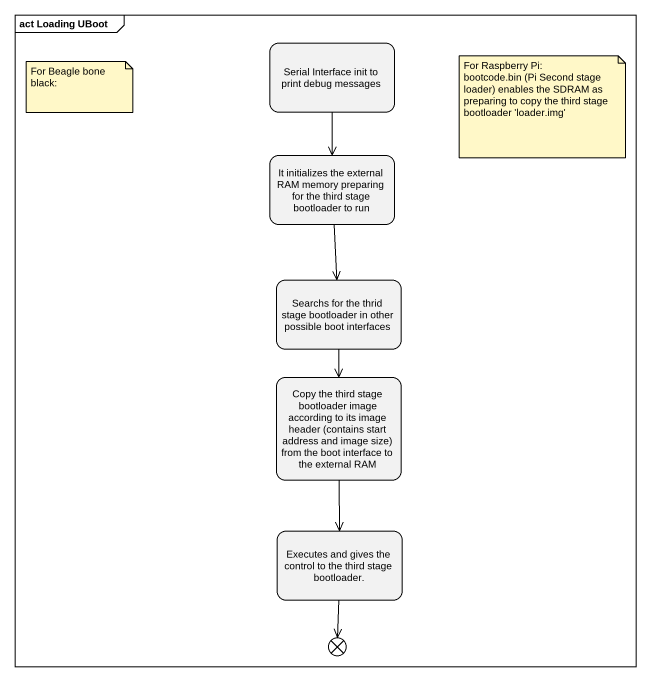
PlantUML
@startuml
mainframe act Loading UBoot
hide empty description
state "Serial Interface init to print debug messages" as Serial_Interface_init_to
state "It initializes the external RAM memory preparing for the third stage bootloader to run" as It_initializes_the_external
state "Searchs for the thrid stage bootloader in other possible boot interfaces" as Searchs_for_the_thrid_stage
state "Copy the third stage bootloader image according to its image header (contains start address and image size) from the boot interface to the external RAM" as Copy_the_third_stage
state "Executes and gives the control to the third stage bootloader." as Executes_and_gives_the
state flowfinal1 <<end>>
Serial_Interface_init_to --> It_initializes_the_external
It_initializes_the_external --> Searchs_for_the_thrid_stage
Searchs_for_the_thrid_stage --> Copy_the_third_stage
Copy_the_third_stage --> Executes_and_gives_the
Executes_and_gives_the --> flowfinal1
note as N1
  For Beagle bone black:
end note
note as N2
  For Raspberry Pi:
  bootcode.bin (Pi Second stage loader) enables the SDRAM as preparing to copy the third stage bootloader 'loader.img'
end note
@enduml
